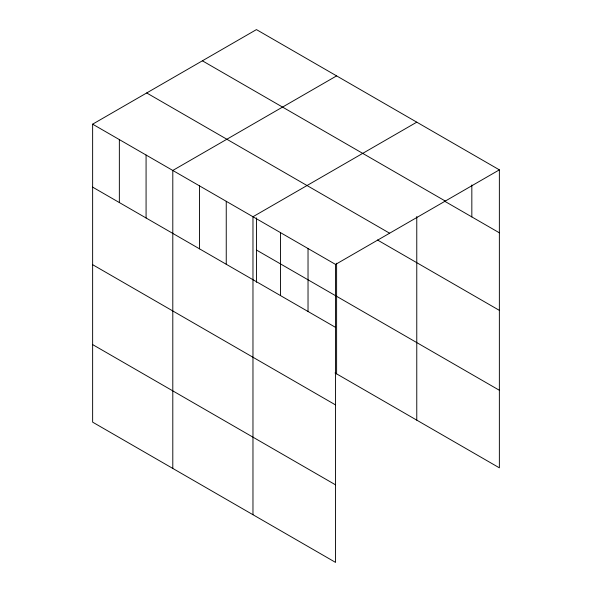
<?xml version="1.0" encoding="UTF-8"?>
<svg xmlns="http://www.w3.org/2000/svg" width="592" height="592" viewBox="0 0 592 592"><rect width="100%" height="100%" fill="white"/><g stroke="black" fill="none" stroke-linecap="round" stroke-linejoin="round"><path stroke-width="0.89" d="M92.633 124.172L335.56 264.424L335.56 562.4L92.633 422.148L92.633 124.172L256.44 29.6L499.367 169.852L499.367 467.828L335.035 372.953M336.604 75.887L172.797 170.452L172.797 468.427M416.768 122.167L252.969 216.739L252.969 514.714M335.56 264.424L499.367 169.852M202.383 60.806L445.31 201.058M444.303 201.021L499.367 232.811M146.69 92.959L389.617 233.218M377.474 239.997L499.367 310.371M256.44 250.024L499.367 390.276M92.633 187.131L335.56 327.383M92.633 264.683L335.56 404.935M92.633 344.588L335.56 484.848M471.831 184.978L471.831 216.916M416.768 216.517L416.768 420.142M336.604 263.24L336.604 373.863M308.032 248.529L308.032 311.488M280.497 232.634L280.497 295.593M256.44 217.878L256.44 282.332M226.248 201.31L226.248 264.269M199.526 185.881L199.526 248.84M146.076 155.03L146.076 217.989M119.355 139.601L119.355 202.56"/></g></svg>
